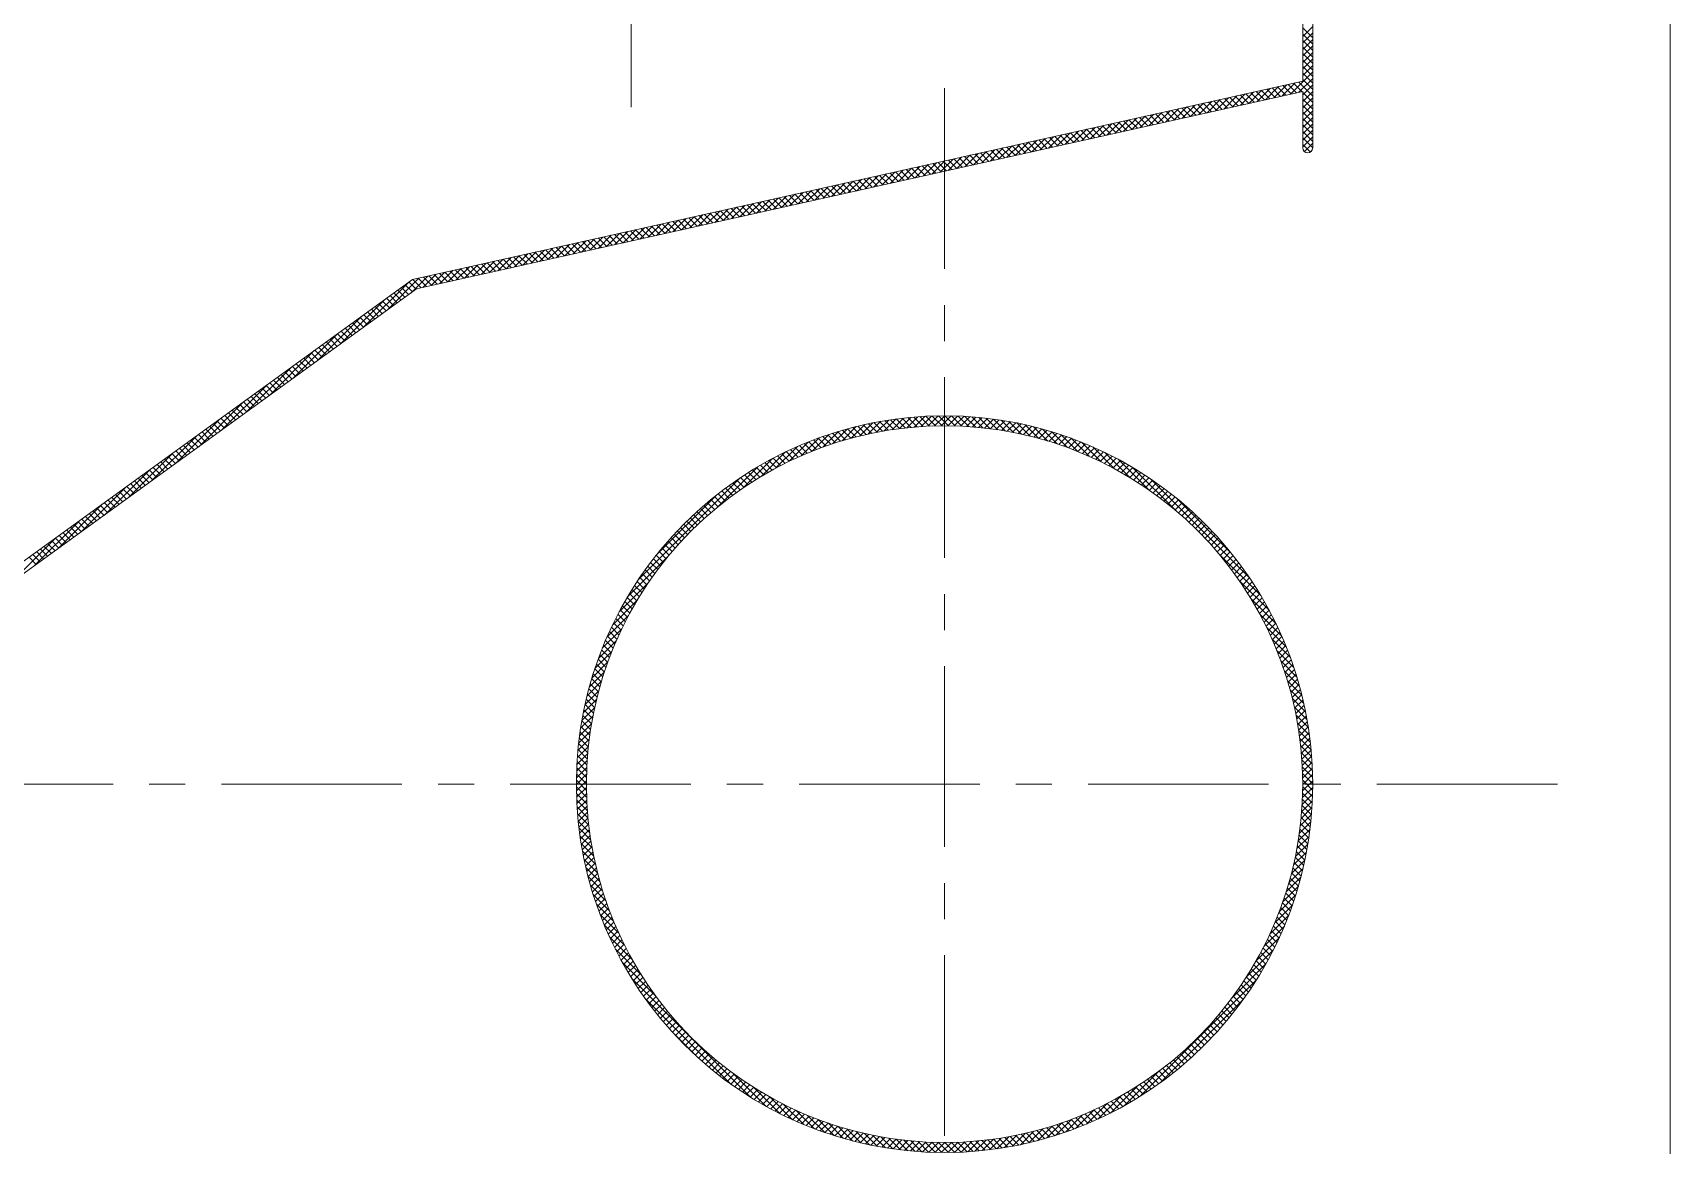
# Model space of a CAD drawing. Header units: millimetres. Extents: x -394 to 6212, y -2458 to 809.
# Drawn here: x 5355.94 to 5378.61, y -1884.83 to -1869.43 of the extents above; entities that cross this region are included whole.
import ezdxf

# ---------------------------------------------------------------- set-up
doc = ezdxf.new("R2010")
doc.units = ezdxf.units.MM
doc.linetypes.add('CENTERX2', pattern=[4, 2.5, -0.5, 0.5, -0.5])
for name, color, linetype, lineweight, true_color in [('1', 1, 'Continuous', 18, 0xff0000), ('2', 2, 'Continuous', 18, 0xffff00), ('3', 3, 'CENTERX2', 18, 0x00ff00)]:
    doc.layers.add(name, color=color, linetype=linetype, lineweight=lineweight, true_color=true_color)

msp = doc.modelspace()

# ---------------------------------------------------------------- hatches: boundary and pattern name
at = {"layer": '2'}
h = msp.add_hatch(dxfattribs=at)
h.set_pattern_fill('ANSI37', color=256, scale=0.02, style=0)
h.set_pattern_definition([(45, (4901.19108, -2369.49674), (-0.0449012806, 0.0449012806), []), (135, (4901.19108, -2369.49674), (-0.0449012806, -0.0449012806), [])])
edge = h.paths.add_edge_path(flags=0)
edge.add_line((5368.56413, -1874.73099), (5368.56413, -1874.86938))
edge.add_arc((5368.56413, -1879.82878), 4.9594, 90, 180)
edge.add_line((5363.60473, -1879.82878), (5363.46634, -1879.82878))
edge.add_arc((5368.56413, -1879.82878), 5.09779, 90, 180, ccw=False)
edge = h.paths.add_edge_path(flags=0)
edge.add_line((5368.56413, -1874.86938), (5368.56413, -1874.73099))
edge.add_arc((5368.56413, -1879.82878), 5.09779, 0, 90, ccw=False)
edge.add_line((5373.66192, -1879.82878), (5373.52353, -1879.82878))
edge.add_arc((5368.56413, -1879.82878), 4.9594, 0, 90)
edge = h.paths.add_edge_path(flags=0)
edge.add_line((5373.52353, -1879.82878), (5373.66192, -1879.82878))
edge.add_arc((5368.56413, -1879.82878), 5.09779, 270, 360, ccw=False)
edge.add_line((5368.56413, -1884.92658), (5368.56413, -1884.78819))
edge.add_arc((5368.56413, -1879.82878), 4.9594, 270, 360)
edge = h.paths.add_edge_path(flags=0)
edge.add_line((5363.46634, -1879.82878), (5363.60473, -1879.82878))
edge.add_arc((5368.56413, -1879.82878), 4.9594, 180, 270)
edge.add_line((5368.56413, -1884.78819), (5368.56413, -1884.92658))
edge.add_arc((5368.56413, -1879.82878), 5.09779, 180, 270, ccw=False)

# ---------------------------------------------------------------- linework, layer by layer
at = {"layer": '1'}
for p, q in [((5378.6128, -1823.48362), (5378.6128, -1888.73439)), ((5373.66192, -1841.22445), (5373.66192, -1871.02181)), ((5373.52353, -1842.11893), (5373.52353, -1870.09908)), ((5361.19507, -1872.8439), (5373.52353, -1870.09908)), ((5361.25309, -1872.97276), (5373.52353, -1870.24086)), ((5373.52353, -1870.24086), (5373.52353, -1871.02181)), ((5355.70521, -1876.82214), (5361.19507, -1872.8439)), ((5355.73849, -1876.96893), (5361.25309, -1872.97276))]:
    msp.add_line(p, q, dxfattribs=at)
for radius in [5.09779, 4.9594]:
    msp.add_circle((5368.56413, -1879.82878), radius, dxfattribs=at)
msp.add_arc((5373.59273, -1871.02181), 0.06919, 180, 360, dxfattribs=at)
at = {"layer": '2'}
for p, q in [((5373.52353, -1869.48074), (5373.66192, -1869.34235)), ((5373.66192, -1869.49697), (5373.52353, -1869.35858)), ((5373.52353, -1869.57055), (5373.66192, -1869.43216)), ((5373.66192, -1869.58678), (5373.52353, -1869.44839)), ((5373.52353, -1869.66035), (5373.66192, -1869.52196)), ((5373.66192, -1869.67658), (5373.52353, -1869.53819)), ((5373.52353, -1869.75015), (5373.66192, -1869.61176)), ((5373.66192, -1869.76638), (5373.52353, -1869.62799)), ((5373.52353, -1869.83995), (5373.66192, -1869.70156)), ((5373.66192, -1869.85618), (5373.52353, -1869.71779)), ((5373.52353, -1869.92976), (5373.66192, -1869.79137)), ((5373.66192, -1869.94599), (5373.52353, -1869.8076)), ((5373.52353, -1870.01956), (5373.66192, -1869.88117)), ((5373.66192, -1870.03579), (5373.52353, -1869.8974)), ((5373.00781, -1870.35568), (5373.19019, -1870.1733)), ((5373.12333, -1870.32996), (5373.30571, -1870.14758)), ((5373.2903, -1870.29279), (5373.17434, -1870.17683)), ((5373.23885, -1870.30424), (5373.42124, -1870.12186)), ((5373.36375, -1870.27643), (5373.24779, -1870.16047)), ((5373.4372, -1870.26008), (5373.32124, -1870.14412)), ((5373.35437, -1870.27852), (5373.66192, -1869.97097)), ((5373.51065, -1870.24373), (5373.39469, -1870.12777)), ((5373.66192, -1870.3052), (5373.46814, -1870.11141)), ((5373.4699, -1870.2528), (5373.66192, -1870.06077)), ((5373.66192, -1870.12559), (5373.52353, -1869.9872)), ((5373.66192, -1870.21539), (5373.52353, -1870.077)), ((5373.52353, -1870.28897), (5373.66192, -1870.15058)), ((5371.9681, -1870.58716), (5372.15049, -1870.40478)), ((5372.08362, -1870.56144), (5372.26601, -1870.37906)), ((5372.26201, -1870.52173), (5372.14605, -1870.40577)), ((5372.19915, -1870.53572), (5372.38153, -1870.35334)), ((5372.33546, -1870.50537), (5372.2195, -1870.38941)), ((5372.40891, -1870.48902), (5372.29295, -1870.37306)), ((5372.31467, -1870.51), (5372.49705, -1870.32762)), ((5372.48236, -1870.47267), (5372.3664, -1870.35671)), ((5372.43019, -1870.48428), (5372.61258, -1870.3019)), ((5372.55581, -1870.45632), (5372.43985, -1870.34035)), ((5372.62926, -1870.43996), (5372.5133, -1870.324)), ((5372.54572, -1870.45856), (5372.7281, -1870.27618)), ((5372.70271, -1870.42361), (5372.58675, -1870.30765)), ((5372.77616, -1870.40726), (5372.66019, -1870.2913)), ((5372.66124, -1870.43284), (5372.84362, -1870.25046)), ((5372.8496, -1870.3909), (5372.73364, -1870.27494)), ((5372.77676, -1870.40712), (5372.95914, -1870.22474)), ((5372.92305, -1870.37455), (5372.80709, -1870.25859)), ((5372.9965, -1870.3582), (5372.88054, -1870.24224)), ((5372.89228, -1870.3814), (5373.07467, -1870.19902)), ((5373.06995, -1870.34184), (5372.95399, -1870.22588)), ((5373.1434, -1870.32549), (5373.02744, -1870.20953)), ((5373.21685, -1870.30914), (5373.10089, -1870.19318)), ((5373.52353, -1870.37877), (5373.66192, -1870.24038)), ((5373.66192, -1870.395), (5373.52353, -1870.25661)), ((5373.52353, -1870.46857), (5373.66192, -1870.33018)), ((5373.66192, -1870.4848), (5373.52353, -1870.34641)), ((5371.04392, -1870.79292), (5371.22631, -1870.61054)), ((5371.23371, -1870.75067), (5371.11775, -1870.63471)), ((5371.15944, -1870.7672), (5371.34183, -1870.58482)), ((5371.30716, -1870.73431), (5371.1912, -1870.61835)), ((5371.38061, -1870.71796), (5371.26465, -1870.602)), ((5371.27497, -1870.74148), (5371.45735, -1870.5591)), ((5371.45406, -1870.70161), (5371.3381, -1870.58565)), ((5371.39049, -1870.71576), (5371.57287, -1870.53338)), ((5371.52751, -1870.68526), (5371.41155, -1870.5693)), ((5371.60096, -1870.6689), (5371.485, -1870.55294)), ((5371.50601, -1870.69004), (5371.6884, -1870.50766)), ((5371.67441, -1870.65255), (5371.55845, -1870.53659)), ((5371.62153, -1870.66432), (5371.80392, -1870.48194)), ((5371.74786, -1870.6362), (5371.6319, -1870.52024)), ((5371.82131, -1870.61984), (5371.70535, -1870.50388)), ((5371.73706, -1870.6386), (5371.91944, -1870.45622)), ((5371.89476, -1870.60349), (5371.7788, -1870.48753)), ((5371.96821, -1870.58714), (5371.85225, -1870.47118)), ((5371.85258, -1870.61288), (5372.03496, -1870.4305)), ((5372.04166, -1870.57079), (5371.9257, -1870.45483)), ((5372.11511, -1870.55443), (5371.99915, -1870.43847)), ((5372.18856, -1870.53808), (5372.0726, -1870.42212)), ((5373.52353, -1870.55837), (5373.66192, -1870.41998)), ((5373.66192, -1870.5746), (5373.52353, -1870.43622)), ((5373.52353, -1870.64818), (5373.66192, -1870.50979)), ((5373.66192, -1870.66441), (5373.52353, -1870.52602)), ((5373.52353, -1870.73798), (5373.66192, -1870.59959)), ((5373.66192, -1870.75421), (5373.52353, -1870.61582)), ((5370.00422, -1871.0244), (5370.1866, -1870.84202)), ((5370.11974, -1870.99868), (5370.30212, -1870.8163)), ((5370.27887, -1870.96326), (5370.16291, -1870.84729)), ((5370.23526, -1870.97296), (5370.41765, -1870.79058)), ((5370.35232, -1870.9469), (5370.23636, -1870.83094)), ((5370.42577, -1870.93055), (5370.30981, -1870.81459)), ((5370.35079, -1870.94724), (5370.53317, -1870.76486)), ((5370.49922, -1870.9142), (5370.38326, -1870.79824)), ((5370.57267, -1870.89784), (5370.45671, -1870.78188)), ((5370.46631, -1870.92152), (5370.64869, -1870.73914)), ((5370.64612, -1870.88149), (5370.53015, -1870.76553)), ((5370.58183, -1870.8958), (5370.76421, -1870.71342)), ((5370.71956, -1870.86514), (5370.6036, -1870.74918)), ((5370.79301, -1870.84878), (5370.67705, -1870.73282)), ((5370.69735, -1870.87008), (5370.87974, -1870.6877)), ((5370.86646, -1870.83243), (5370.7505, -1870.71647)), ((5370.81288, -1870.84436), (5370.99526, -1870.66198)), ((5370.93991, -1870.81608), (5370.82395, -1870.70012)), ((5371.01336, -1870.79973), (5370.8974, -1870.68377)), ((5370.9284, -1870.81864), (5371.11078, -1870.63626)), ((5371.08681, -1870.78337), (5370.97085, -1870.66741)), ((5371.16026, -1870.76702), (5371.0443, -1870.65106)), ((5373.52353, -1870.82778), (5373.66192, -1870.68939)), ((5373.66192, -1870.84401), (5373.52353, -1870.70562)), ((5373.52353, -1870.91758), (5373.66192, -1870.77919)), ((5373.66192, -1870.93381), (5373.52353, -1870.79543)), ((5368.96451, -1871.25588), (5369.1469, -1871.0735)), ((5369.08004, -1871.23016), (5369.26242, -1871.04778)), ((5369.25057, -1871.1922), (5369.13461, -1871.07624)), ((5369.19556, -1871.20444), (5369.37794, -1871.02206)), ((5369.32402, -1871.17584), (5369.20806, -1871.05988)), ((5369.39747, -1871.15949), (5369.28151, -1871.04353)), ((5369.31108, -1871.17872), (5369.49347, -1870.99634)), ((5369.47092, -1871.14314), (5369.35496, -1871.02718)), ((5369.4266, -1871.153), (5369.60899, -1870.97062)), ((5369.54437, -1871.12678), (5369.42841, -1871.01082)), ((5369.61782, -1871.11043), (5369.50186, -1870.99447)), ((5369.54213, -1871.12728), (5369.72451, -1870.9449)), ((5369.69127, -1871.09408), (5369.57531, -1870.97812)), ((5369.76472, -1871.07773), (5369.64876, -1870.96177)), ((5369.65765, -1871.10156), (5369.84003, -1870.91918)), ((5369.83817, -1871.06137), (5369.72221, -1870.94541)), ((5369.77317, -1871.07584), (5369.95556, -1870.89346)), ((5369.91162, -1871.04502), (5369.79566, -1870.92906)), ((5369.98507, -1871.02867), (5369.86911, -1870.91271)), ((5369.88869, -1871.05012), (5370.07108, -1870.86774)), ((5370.05852, -1871.01231), (5369.94256, -1870.89635)), ((5370.13197, -1870.99596), (5370.01601, -1870.88)), ((5370.20542, -1870.97961), (5370.08946, -1870.86365)), ((5373.52353, -1871.00739), (5373.66192, -1870.869)), ((5373.6619, -1871.02359), (5373.52353, -1870.88523)), ((5373.62915, -1871.08065), (5373.52353, -1870.97503)), ((5373.54699, -1871.07373), (5373.66192, -1870.9588)), ((5373.63119, -1871.07934), (5373.65025, -1871.06028)), ((5367.92481, -1871.48736), (5368.10719, -1871.30498)), ((5368.04033, -1871.46164), (5368.22272, -1871.27926)), ((5368.22228, -1871.42114), (5368.10632, -1871.30518)), ((5368.15586, -1871.43592), (5368.33824, -1871.25354)), ((5368.29573, -1871.40478), (5368.17977, -1871.28882)), ((5368.36918, -1871.38843), (5368.25322, -1871.27247)), ((5368.27138, -1871.4102), (5368.45376, -1871.22782)), ((5368.44263, -1871.37208), (5368.32667, -1871.25612)), ((5368.3869, -1871.38448), (5368.56928, -1871.2021)), ((5368.51608, -1871.35573), (5368.40011, -1871.23976)), ((5368.58952, -1871.33937), (5368.47356, -1871.22341)), ((5368.50242, -1871.35876), (5368.68481, -1871.17638)), ((5368.66297, -1871.32302), (5368.54701, -1871.20706)), ((5368.61795, -1871.33304), (5368.80033, -1871.15066)), ((5368.73642, -1871.30667), (5368.62046, -1871.19071)), ((5368.80987, -1871.29031), (5368.69391, -1871.17435)), ((5368.73347, -1871.30732), (5368.91585, -1871.12494)), ((5368.88332, -1871.27396), (5368.76736, -1871.158)), ((5368.95677, -1871.25761), (5368.84081, -1871.14165)), ((5368.84899, -1871.2816), (5369.03138, -1871.09922)), ((5369.03022, -1871.24125), (5368.91426, -1871.12529)), ((5369.10367, -1871.2249), (5368.98771, -1871.10894)), ((5369.17712, -1871.20855), (5369.06116, -1871.09259)), ((5366.88511, -1871.71885), (5367.06749, -1871.53646)), ((5367.00063, -1871.69313), (5367.18301, -1871.51074)), ((5367.19398, -1871.65008), (5367.07802, -1871.53412)), ((5367.11615, -1871.66741), (5367.29854, -1871.48502)), ((5367.26743, -1871.63372), (5367.15147, -1871.51776)), ((5367.34088, -1871.61737), (5367.22492, -1871.50141)), ((5367.23167, -1871.64169), (5367.41406, -1871.4593)), ((5367.41433, -1871.60102), (5367.29837, -1871.48506)), ((5367.3472, -1871.61597), (5367.52958, -1871.43358)), ((5367.48778, -1871.58467), (5367.37182, -1871.46871)), ((5367.56123, -1871.56831), (5367.44527, -1871.45235)), ((5367.46272, -1871.59025), (5367.6451, -1871.40786)), ((5367.63468, -1871.55196), (5367.51872, -1871.436)), ((5367.57824, -1871.56453), (5367.76063, -1871.38214)), ((5367.70813, -1871.53561), (5367.59217, -1871.41965)), ((5367.78158, -1871.51925), (5367.66562, -1871.40329)), ((5367.69376, -1871.53881), (5367.87615, -1871.35642)), ((5367.85503, -1871.5029), (5367.73907, -1871.38694)), ((5367.80929, -1871.51308), (5367.99167, -1871.3307)), ((5367.92848, -1871.48655), (5367.81252, -1871.37059)), ((5368.00193, -1871.4702), (5367.88597, -1871.35423)), ((5368.07538, -1871.45384), (5367.95942, -1871.33788)), ((5368.14883, -1871.43749), (5368.03287, -1871.32153)), ((5365.8454, -1871.95033), (5366.02779, -1871.76794)), ((5365.96092, -1871.92461), (5366.14331, -1871.74222)), ((5366.16569, -1871.87902), (5366.04973, -1871.76306)), ((5366.07645, -1871.89889), (5366.25883, -1871.7165)), ((5366.23914, -1871.86267), (5366.12318, -1871.7467)), ((5366.19197, -1871.87317), (5366.37435, -1871.69078)), ((5366.31259, -1871.84631), (5366.19663, -1871.73035)), ((5366.38604, -1871.82996), (5366.27007, -1871.714)), ((5366.30749, -1871.84745), (5366.48988, -1871.66506)), ((5366.45948, -1871.81361), (5366.34352, -1871.69765)), ((5366.53293, -1871.79725), (5366.41697, -1871.68129)), ((5366.42302, -1871.82173), (5366.6054, -1871.63934)), ((5366.60638, -1871.7809), (5366.49042, -1871.66494)), ((5366.53854, -1871.79601), (5366.72092, -1871.61362)), ((5366.67983, -1871.76455), (5366.56387, -1871.64859)), ((5366.75328, -1871.74819), (5366.63732, -1871.63223)), ((5366.65406, -1871.77029), (5366.83644, -1871.5879)), ((5366.82673, -1871.73184), (5366.71077, -1871.61588)), ((5366.76958, -1871.74457), (5366.95197, -1871.56218)), ((5366.90018, -1871.71549), (5366.78422, -1871.59953)), ((5366.97363, -1871.69914), (5366.85767, -1871.58318)), ((5367.04708, -1871.68278), (5366.93112, -1871.56682)), ((5367.12053, -1871.66643), (5367.00457, -1871.55047)), ((5364.92122, -1872.15609), (5365.10361, -1871.9737)), ((5365.13739, -1872.10796), (5365.02143, -1871.992)), ((5365.03674, -1872.13037), (5365.21913, -1871.94798)), ((5365.21084, -1872.09161), (5365.09488, -1871.97565)), ((5365.15227, -1872.10465), (5365.33465, -1871.92226)), ((5365.28429, -1872.07525), (5365.16833, -1871.95929)), ((5365.35774, -1872.0589), (5365.24178, -1871.94294)), ((5365.26779, -1872.07893), (5365.45017, -1871.89654)), ((5365.43119, -1872.04255), (5365.31523, -1871.92659)), ((5365.38331, -1872.05321), (5365.5657, -1871.87082)), ((5365.50464, -1872.02619), (5365.38868, -1871.91023)), ((5365.57809, -1872.00984), (5365.46213, -1871.89388)), ((5365.49883, -1872.02749), (5365.68122, -1871.8451)), ((5365.65154, -1871.99349), (5365.53558, -1871.87753)), ((5365.72499, -1871.97714), (5365.60903, -1871.86118)), ((5365.61436, -1872.00177), (5365.79674, -1871.81938)), ((5365.79844, -1871.96078), (5365.68248, -1871.84482)), ((5365.72988, -1871.97605), (5365.91226, -1871.79366)), ((5365.87189, -1871.94443), (5365.75593, -1871.82847)), ((5365.94534, -1871.92808), (5365.82938, -1871.81212)), ((5366.01879, -1871.91172), (5365.90283, -1871.79576)), ((5366.09224, -1871.89537), (5365.97628, -1871.77941)), ((5363.88152, -1872.38757), (5364.0639, -1872.20518)), ((5364.1091, -1872.3369), (5363.99314, -1872.22094)), ((5363.99704, -1872.36185), (5364.17942, -1872.17946)), ((5364.18255, -1872.32055), (5364.06659, -1872.20459)), ((5364.11256, -1872.33613), (5364.29495, -1872.15374)), ((5364.256, -1872.30419), (5364.14003, -1872.18823)), ((5364.32944, -1872.28784), (5364.21348, -1872.17188)), ((5364.22809, -1872.31041), (5364.41047, -1872.12802)), ((5364.40289, -1872.27149), (5364.28693, -1872.15553)), ((5364.34361, -1872.28469), (5364.52599, -1872.1023)), ((5364.47634, -1872.25513), (5364.36038, -1872.13917)), ((5364.54979, -1872.23878), (5364.43383, -1872.12282)), ((5364.45913, -1872.25897), (5364.64151, -1872.07658)), ((5364.62324, -1872.22243), (5364.50728, -1872.10647)), ((5364.57465, -1872.23325), (5364.75704, -1872.05086)), ((5364.69669, -1872.20608), (5364.58073, -1872.09012)), ((5364.77014, -1872.18972), (5364.65418, -1872.07376)), ((5364.69018, -1872.20753), (5364.87256, -1872.02514)), ((5364.84359, -1872.17337), (5364.72763, -1872.05741)), ((5364.91704, -1872.15702), (5364.80108, -1872.04106)), ((5364.8057, -1872.18181), (5364.98808, -1871.99942)), ((5364.99049, -1872.14066), (5364.87453, -1872.0247)), ((5365.06394, -1872.12431), (5364.94798, -1872.00835)), ((5362.84181, -1872.61905), (5363.0242, -1872.43666)), ((5362.95734, -1872.59333), (5363.13972, -1872.41094)), ((5363.15425, -1872.54949), (5363.03829, -1872.43353)), ((5363.07286, -1872.56761), (5363.25524, -1872.38522)), ((5363.2277, -1872.53313), (5363.11174, -1872.41717)), ((5363.30115, -1872.51678), (5363.18519, -1872.40082)), ((5363.18838, -1872.54189), (5363.37077, -1872.3595)), ((5363.3746, -1872.50043), (5363.25864, -1872.38447)), ((5363.3039, -1872.51617), (5363.48629, -1872.33378)), ((5363.44805, -1872.48408), (5363.33209, -1872.36812)), ((5363.5215, -1872.46772), (5363.40554, -1872.35176)), ((5363.41943, -1872.49045), (5363.60181, -1872.30806)), ((5363.59495, -1872.45137), (5363.47899, -1872.33541)), ((5363.53495, -1872.46473), (5363.71733, -1872.28234)), ((5363.6684, -1872.43502), (5363.55244, -1872.31906)), ((5363.74185, -1872.41866), (5363.62589, -1872.3027)), ((5363.65047, -1872.43901), (5363.83286, -1872.25662)), ((5363.8153, -1872.40231), (5363.69934, -1872.28635)), ((5363.76599, -1872.41329), (5363.94838, -1872.2309)), ((5363.88875, -1872.38596), (5363.77279, -1872.27)), ((5363.9622, -1872.36961), (5363.84624, -1872.25364)), ((5364.03565, -1872.35325), (5363.91969, -1872.23729)), ((5361.80211, -1872.85053), (5361.98449, -1872.66814)), ((5361.91763, -1872.82481), (5362.10002, -1872.64242)), ((5362.12596, -1872.77843), (5362.00999, -1872.66247)), ((5362.03316, -1872.79909), (5362.21554, -1872.6167)), ((5362.1994, -1872.76207), (5362.08344, -1872.64611)), ((5362.14868, -1872.77337), (5362.33106, -1872.59098)), ((5362.27285, -1872.74572), (5362.15689, -1872.62976)), ((5362.3463, -1872.72937), (5362.23034, -1872.61341)), ((5362.2642, -1872.74765), (5362.44658, -1872.56526)), ((5362.41975, -1872.71302), (5362.30379, -1872.59706)), ((5362.4932, -1872.69666), (5362.37724, -1872.5807)), ((5362.37972, -1872.72193), (5362.56211, -1872.53954)), ((5362.56665, -1872.68031), (5362.45069, -1872.56435)), ((5362.49525, -1872.69621), (5362.67763, -1872.51382)), ((5362.6401, -1872.66396), (5362.52414, -1872.548)), ((5362.71355, -1872.6476), (5362.59759, -1872.53164)), ((5362.61077, -1872.67049), (5362.79315, -1872.4881)), ((5362.787, -1872.63125), (5362.67104, -1872.51529)), ((5362.72629, -1872.64477), (5362.90868, -1872.46238)), ((5362.86045, -1872.6149), (5362.74449, -1872.49894)), ((5362.9339, -1872.59855), (5362.81794, -1872.48259)), ((5363.00735, -1872.58219), (5362.89139, -1872.46623)), ((5363.0808, -1872.56584), (5362.96484, -1872.44988)), ((5360.52009, -1873.50393), (5361.14078, -1872.88325)), ((5360.84623, -1873.26759), (5361.29136, -1872.82247)), ((5361.24704, -1872.97714), (5361.14795, -1872.87805)), ((5361.17237, -1873.03125), (5361.40688, -1872.79675)), ((5361.31801, -1872.95831), (5361.20205, -1872.84235)), ((5361.39146, -1872.94196), (5361.2755, -1872.826)), ((5361.34002, -1872.95341), (5361.5224, -1872.77103)), ((5361.46491, -1872.9256), (5361.34895, -1872.80964)), ((5361.53836, -1872.90925), (5361.4224, -1872.79329)), ((5361.45554, -1872.92769), (5361.63793, -1872.74531)), ((5361.61181, -1872.8929), (5361.49585, -1872.77694)), ((5361.68526, -1872.87655), (5361.5693, -1872.76058)), ((5361.57106, -1872.90197), (5361.75345, -1872.71959)), ((5361.75871, -1872.86019), (5361.64275, -1872.74423)), ((5361.68659, -1872.87625), (5361.86897, -1872.69387)), ((5361.83216, -1872.84384), (5361.7162, -1872.72788)), ((5361.90561, -1872.82749), (5361.78965, -1872.71153)), ((5361.97906, -1872.81113), (5361.8631, -1872.69517)), ((5362.05251, -1872.79478), (5361.93655, -1872.67882)), ((5360.19394, -1873.74027), (5360.81463, -1873.11959)), ((5360.93462, -1873.20354), (5360.83553, -1873.10445)), ((5360.98669, -1873.16581), (5360.8876, -1873.06671)), ((5361.03876, -1873.12808), (5360.93967, -1873.02898)), ((5361.09083, -1873.09034), (5360.99174, -1872.99125)), ((5361.1429, -1873.05261), (5361.04381, -1872.95351)), ((5361.19497, -1873.01488), (5361.09588, -1872.91578)), ((5359.8678, -1873.97661), (5360.48849, -1873.35593)), ((5360.6222, -1873.42994), (5360.52311, -1873.33084)), ((5360.67427, -1873.3922), (5360.57518, -1873.29311)), ((5360.72634, -1873.35447), (5360.62725, -1873.25538)), ((5360.77841, -1873.31674), (5360.67932, -1873.21764)), ((5360.83048, -1873.27901), (5360.73139, -1873.17991)), ((5360.88255, -1873.24127), (5360.78346, -1873.14218)), ((5360.30978, -1873.65633), (5360.21069, -1873.55724)), ((5360.36185, -1873.6186), (5360.26276, -1873.5195)), ((5360.41392, -1873.58087), (5360.31483, -1873.48177)), ((5360.46599, -1873.54313), (5360.3669, -1873.44404)), ((5360.51806, -1873.5054), (5360.41897, -1873.40631)), ((5360.57013, -1873.46767), (5360.47104, -1873.36857)), ((5359.54166, -1874.21295), (5360.16235, -1873.59227)), ((5359.99736, -1873.88273), (5359.89827, -1873.78363)), ((5360.04943, -1873.84499), (5359.95034, -1873.7459)), ((5360.1015, -1873.80726), (5360.00241, -1873.70817)), ((5360.15357, -1873.76953), (5360.05448, -1873.67043)), ((5360.20564, -1873.7318), (5360.10655, -1873.6327)), ((5360.25771, -1873.69406), (5360.15862, -1873.59497)), ((5359.21552, -1874.44929), (5359.83621, -1873.8286)), ((5359.68494, -1874.10912), (5359.58585, -1874.01003)), ((5359.73701, -1874.07139), (5359.63792, -1873.9723)), ((5359.78908, -1874.03366), (5359.68999, -1873.93456)), ((5359.84115, -1873.99593), (5359.74206, -1873.89683)), ((5359.89322, -1873.95819), (5359.79413, -1873.8591)), ((5359.94529, -1873.92046), (5359.8462, -1873.82136)), ((5358.88937, -1874.68563), (5359.51006, -1874.06494)), ((5359.37252, -1874.33552), (5359.27343, -1874.23642)), ((5359.42459, -1874.29779), (5359.3255, -1874.19869)), ((5359.47666, -1874.26005), (5359.37757, -1874.16096)), ((5359.52873, -1874.22232), (5359.42964, -1874.12323)), ((5359.5808, -1874.18459), (5359.48171, -1874.08549)), ((5359.63287, -1874.14686), (5359.53378, -1874.04776)), ((5358.56323, -1874.92197), (5359.18392, -1874.30128)), ((5359.0601, -1874.56191), (5358.96101, -1874.46282)), ((5359.11217, -1874.52418), (5359.01308, -1874.42509)), ((5359.16424, -1874.48645), (5359.06515, -1874.38735)), ((5359.21631, -1874.44872), (5359.11722, -1874.34962)), ((5359.26838, -1874.41098), (5359.16929, -1874.31189)), ((5359.32045, -1874.37325), (5359.22136, -1874.27416)), ((5358.23709, -1875.15831), (5358.85778, -1874.53762)), ((5358.74768, -1874.78831), (5358.64859, -1874.68921)), ((5358.79975, -1874.75058), (5358.70066, -1874.65148)), ((5358.85182, -1874.71284), (5358.75273, -1874.61375)), ((5358.90389, -1874.67511), (5358.8048, -1874.57602)), ((5358.95596, -1874.63738), (5358.85687, -1874.53828)), ((5359.00803, -1874.59965), (5358.90894, -1874.50055)), ((5357.91095, -1875.39465), (5358.53164, -1874.77396)), ((5358.43526, -1875.01471), (5358.33617, -1874.91561)), ((5358.48733, -1874.97697), (5358.38824, -1874.87788)), ((5358.5394, -1874.93924), (5358.44031, -1874.84015)), ((5358.59147, -1874.90151), (5358.49238, -1874.80241)), ((5358.64354, -1874.86378), (5358.54445, -1874.76468)), ((5358.69561, -1874.82604), (5358.59652, -1874.72695)), ((5357.5848, -1875.63099), (5358.20549, -1875.0103)), ((5358.12284, -1875.2411), (5358.02375, -1875.14201)), ((5358.17491, -1875.20337), (5358.07582, -1875.10427)), ((5358.22698, -1875.16564), (5358.12789, -1875.06654)), ((5358.27905, -1875.1279), (5358.17996, -1875.02881)), ((5358.33112, -1875.09017), (5358.23203, -1874.99108)), ((5358.38319, -1875.05244), (5358.2841, -1874.95334)), ((5357.25866, -1875.86733), (5357.87935, -1875.24664)), ((5357.81042, -1875.4675), (5357.71133, -1875.3684)), ((5357.86249, -1875.42976), (5357.7634, -1875.33067)), ((5357.91456, -1875.39203), (5357.81547, -1875.29294)), ((5357.96663, -1875.3543), (5357.86754, -1875.2552)), ((5358.0187, -1875.31657), (5357.91961, -1875.21747)), ((5358.07077, -1875.27883), (5357.97168, -1875.17974)), ((5356.93252, -1876.10367), (5357.55321, -1875.48298)), ((5357.49801, -1875.69389), (5357.39891, -1875.5948)), ((5357.55008, -1875.65616), (5357.45098, -1875.55706)), ((5357.60214, -1875.61843), (5357.50305, -1875.51933)), ((5357.65421, -1875.5807), (5357.55512, -1875.4816)), ((5357.70628, -1875.54296), (5357.60719, -1875.44387)), ((5357.75835, -1875.50523), (5357.65926, -1875.40613)), ((5356.60638, -1876.34001), (5357.22707, -1875.71932)), ((5357.18559, -1875.92029), (5357.08649, -1875.82119)), ((5357.23766, -1875.88256), (5357.13856, -1875.78346)), ((5357.28973, -1875.84482), (5357.19063, -1875.74573)), ((5357.3418, -1875.80709), (5357.2427, -1875.708)), ((5357.39387, -1875.76936), (5357.29477, -1875.67026)), ((5357.44594, -1875.73163), (5357.34684, -1875.63253)), ((5356.28024, -1876.57635), (5356.90092, -1875.95566)), ((5356.87317, -1876.14668), (5356.77407, -1876.04759)), ((5356.92524, -1876.10895), (5356.82614, -1876.00986)), ((5356.97731, -1876.07122), (5356.87821, -1875.97212)), ((5357.02938, -1876.03349), (5356.93028, -1875.93439)), ((5357.08145, -1875.99575), (5356.98235, -1875.89666)), ((5357.13352, -1875.95802), (5357.03442, -1875.85893)), ((5355.95409, -1876.81269), (5356.57478, -1876.192)), ((5356.56075, -1876.37308), (5356.46165, -1876.27398)), ((5356.61282, -1876.33535), (5356.51372, -1876.23625)), ((5356.66489, -1876.29761), (5356.56579, -1876.19852)), ((5356.71696, -1876.25988), (5356.61786, -1876.16079)), ((5356.76903, -1876.22215), (5356.66993, -1876.12305)), ((5356.8211, -1876.18442), (5356.722, -1876.08532)), ((5355.63674, -1877.04024), (5356.24864, -1876.42834)), ((5356.24833, -1876.59948), (5356.14923, -1876.50038)), ((5356.3004, -1876.56174), (5356.2013, -1876.46265)), ((5356.35247, -1876.52401), (5356.25337, -1876.42491)), ((5356.40454, -1876.48628), (5356.30544, -1876.38718)), ((5356.45661, -1876.44855), (5356.35751, -1876.34945)), ((5356.50868, -1876.41081), (5356.40958, -1876.31172)), ((5355.98798, -1876.78814), (5355.88888, -1876.68904)), ((5356.04005, -1876.75041), (5355.94095, -1876.65131)), ((5356.09212, -1876.71267), (5355.99302, -1876.61358)), ((5356.14419, -1876.67494), (5356.04509, -1876.57585)), ((5356.19626, -1876.63721), (5356.09716, -1876.53811))]:
    msp.add_line(p, q, dxfattribs=at)
at = {"layer": '3'}
for p, q in [((5364.22413, -1870.46107), (5364.22413, -1840.61069)), ((5368.56413, -1870.19744), (5368.56413, -1886.98673)), ((5377.0505, -1879.82878), (5333.18305, -1879.82878))]:
    msp.add_line(p, q, dxfattribs=at)

doc.saveas('drawing.dxf')
